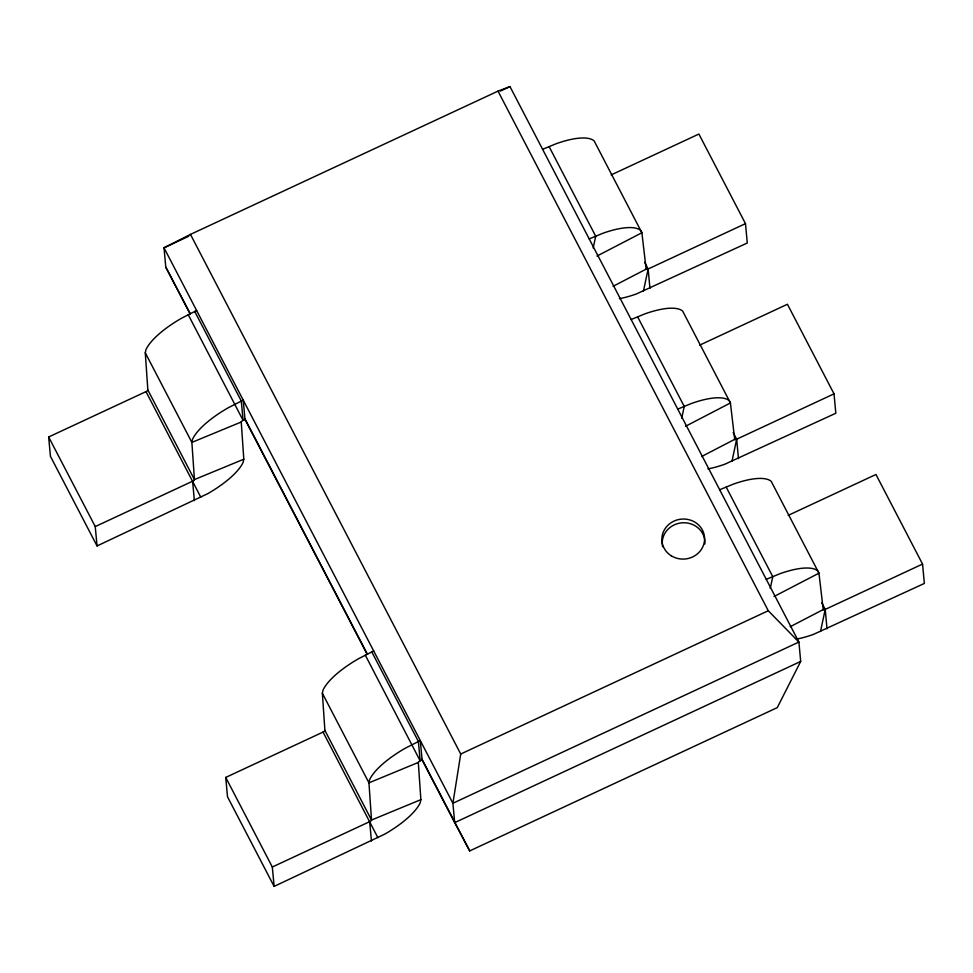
<?xml version="1.0" encoding="UTF-8"?>
<svg xmlns="http://www.w3.org/2000/svg" width="973" height="973" viewBox="0 0 973 973"><rect width="100%" height="100%" fill="white"/><g stroke="black" fill="none" stroke-linecap="round" stroke-linejoin="round"><path stroke-width="1.46" d="M190.465 234.408L460.728 754.026L452.907 803.26L454.695 822.635L469.716 850.913L777.269 707.626L800.694 661.433L798.894 642.058L509.986 86.597L498.018 91.121L190.465 234.408L163.999 247.799L165.799 267.174L190.343 314.364M243.797 459.207L194.442 479.58L191.876 442.399L192.545 439.273A57.711 18.876 -27.5 0 1 227.925 407.942L243.214 400.11L245.014 419.485L243.092 420.372A2.141 0.693 -27.5 0 0 241.243 422.014L243.797 459.207L243.128 462.333A57.711 18.876 -27.5 0 1 207.76 493.664L97.045 545.95L95.245 526.575L192.593 481.221A2.141 0.693 -27.5 0 0 194.442 479.58L147.847 389.991L145.281 352.81L145.95 349.684A57.711 18.876 -27.5 0 1 181.331 318.353L196.619 310.509M420.871 799.648L371.516 820.032L368.949 782.839L369.618 779.714A57.711 18.876 -27.5 0 1 404.999 748.383L420.287 740.55L422.087 759.925L420.166 760.813A2.141 0.693 -27.5 0 0 418.305 762.455L420.871 799.648L420.202 802.774A57.711 18.876 -27.5 0 1 384.822 834.104L274.118 886.403L272.318 867.016L369.655 821.662A2.141 0.693 -27.5 0 0 371.516 820.032L324.909 730.431L322.355 693.25L323.024 690.125A57.711 18.876 -27.5 0 1 358.392 658.794L373.693 650.949M593.189 247.993L595.707 236.22L549.1 146.631M643.445 291.036L648.14 268.986L644.661 262.296M681.732 418.208L684.238 406.446L637.643 316.857M731.976 461.263L736.67 439.2L733.204 432.511M770.263 588.434L772.769 576.661L726.174 487.072M820.507 631.489L825.213 609.426L821.735 602.737M596.96 256.069L641.888 232.742L640.721 230.467A57.711 18.876 -27.5 0 0 602.701 233.338L589.2 238.908M613.112 286.293L646.145 269.132A2.141 0.693 -27.5 0 0 648.14 268.986L745.488 223.632L698.882 134.043L611.141 174.921M685.491 426.296L730.419 402.956L729.251 400.681A57.711 18.876 -27.5 0 0 691.231 403.552L677.743 409.122M701.655 456.507L734.688 439.358A2.141 0.693 -27.5 0 0 736.67 439.2L834.019 393.846L787.425 304.257L699.672 345.135M774.022 596.51L818.95 573.182L817.782 570.908A57.711 18.876 -27.5 0 0 779.774 573.778L766.274 579.349M790.185 626.734L823.219 609.572A2.141 0.693 -27.5 0 0 825.213 609.426L922.55 564.072L875.955 474.483L788.215 515.362M188.713 236.281L163.999 247.799L452.907 803.26L798.894 642.058L768.281 610.74L498.018 91.121M500.377 91.085L509.986 86.597M97.045 545.95L50.45 456.361L48.65 436.986L145.986 391.632A2.141 0.693 -27.5 0 0 147.847 389.991M619.363 298.675A57.711 18.876 -27.5 0 0 636.439 293.931L747.276 243.007L745.488 223.632M707.906 468.901A57.711 18.876 -27.5 0 0 724.982 464.157L835.819 413.233L834.019 393.846M274.118 886.403L227.512 796.802L225.724 777.427L323.06 732.073A2.141 0.693 -27.5 0 0 324.909 730.431M460.728 754.026L768.281 610.74M796.437 639.115A57.711 18.876 -27.5 0 0 813.513 634.372L924.35 583.447L922.55 564.072M800.694 661.433L454.695 822.635L421.747 759.268M542.606 149.319L556.106 143.749A57.711 18.876 -27.5 0 1 594.126 140.878L641.888 232.742L646.145 269.132M241.243 422.014L191.876 442.399L145.281 352.81M631.136 319.533L644.637 313.963A57.711 18.876 -27.5 0 1 682.657 311.092L730.419 402.956L734.688 439.358M719.679 489.76L733.168 484.189A57.711 18.876 -27.5 0 1 771.188 481.319L818.95 573.182L823.219 609.572M418.305 762.455L368.949 782.839L322.355 693.25M165.799 267.174L190.343 313.926M194.697 311.409L241.292 400.998L243.092 420.372L188.263 314.753M371.771 651.849L418.366 741.438L420.166 760.813L365.325 655.194M244.965 418.791L367.49 654.379M422.112 759.378L469.716 850.913M245.038 419.521L367.052 654.111M145.986 391.632L200.827 497.264M323.06 732.073L377.889 837.704M48.65 436.986L95.245 526.575M225.724 777.427L272.318 867.016M825.213 609.426L827.014 628.801M736.67 439.2L738.471 458.575M648.14 268.986L649.94 288.361M369.655 821.662L371.455 841.049M192.593 481.221L194.381 500.609M662.601 546.802A21.37 20.019 -5.3 0 1 682.328 522.805A21.37 20.019 -5.3 0 1 704.89 543.992M671.248 555.778A21.37 20.019 -5.3 0 0 704.537 540.258A21.37 20.019 -5.3 0 0 673.912 521.139A21.37 20.019 -5.3 0 0 671.248 555.778"/></g></svg>
